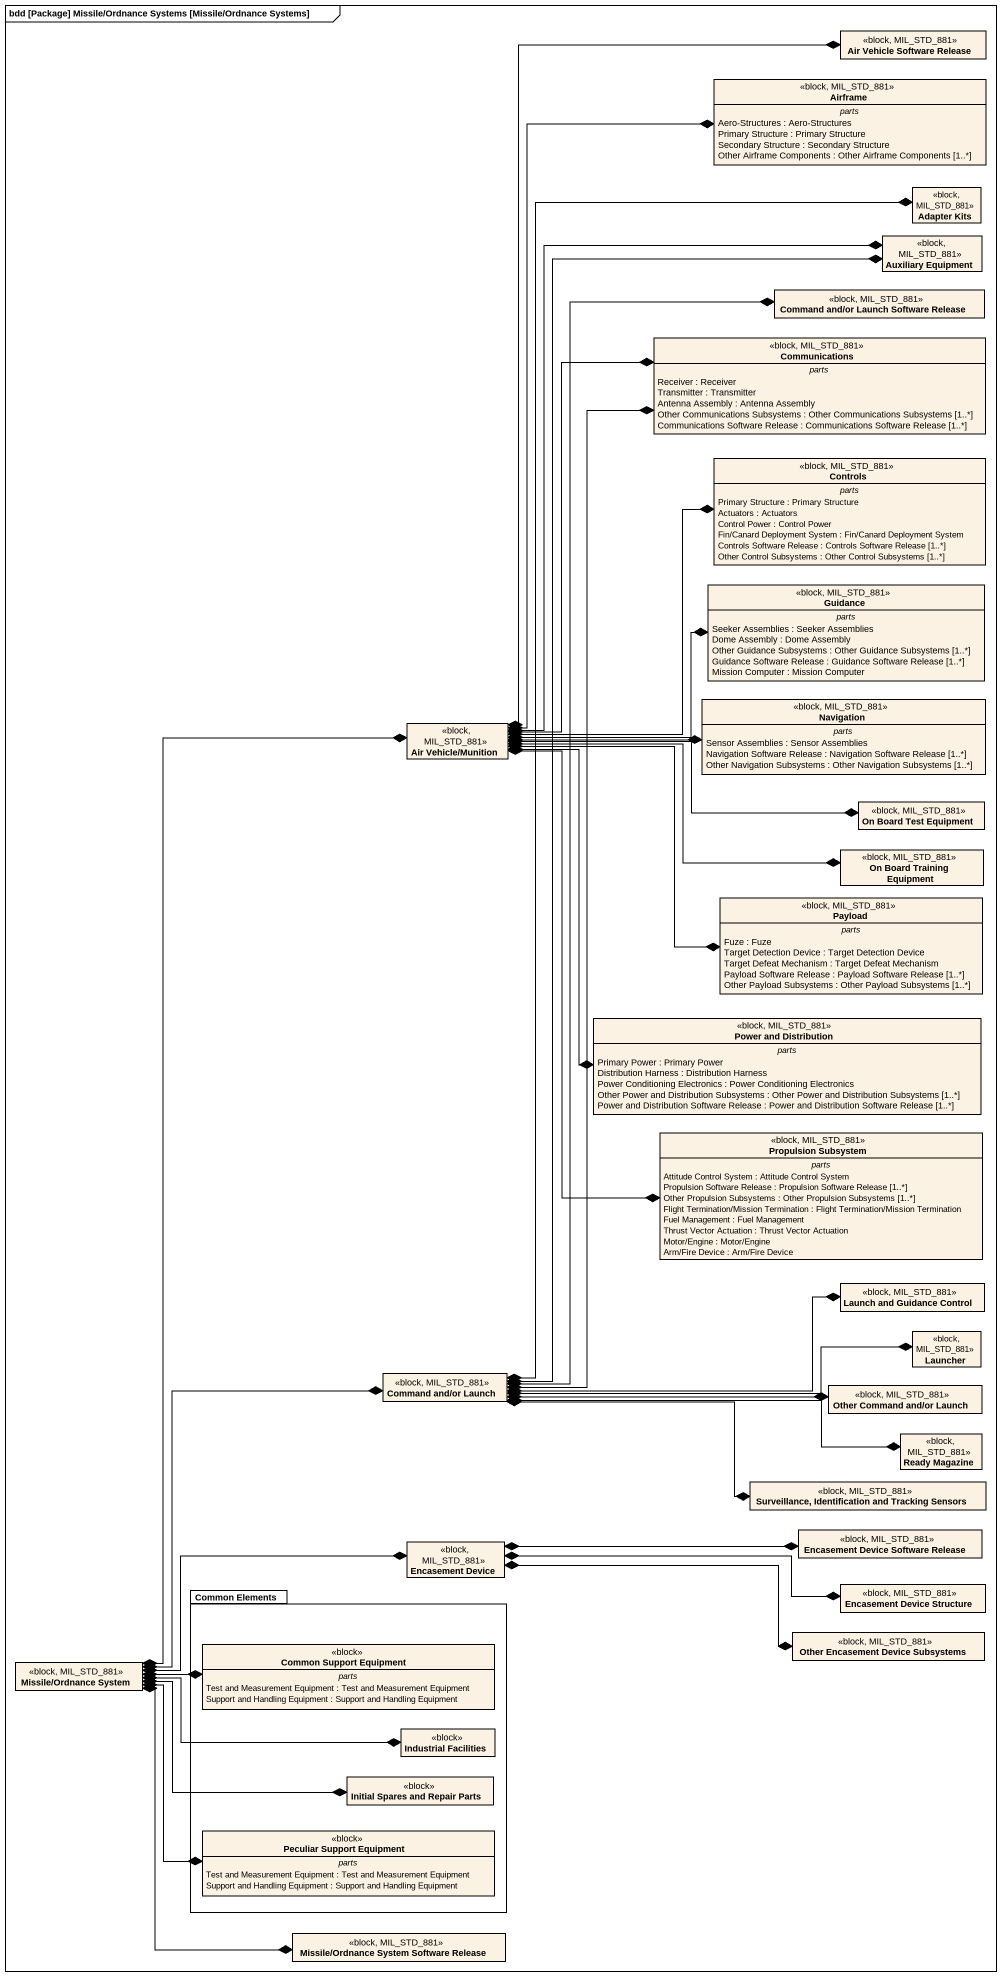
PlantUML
@startuml
mainframe bdd [Package] Missile/Ordnance Systems [Missile/Ordnance Systems]
hide circle
hide empty members
class "Air Vehicle Software Release" as Air_Vehicle_Software_Release <<block, MIL_STD_881>>
class Airframe <<block, MIL_STD_881>> {
  -- parts --
  Aero-Structures : Aero-Structures
  Primary Structure : Primary Structure
  Secondary Structure : Secondary Structure
  Other Airframe Components : Other Airframe Components [1..*]
}
class "Adapter Kits" as Adapter_Kits <<block, MIL_STD_881>>
class "Auxiliary Equipment" as Auxiliary_Equipment <<block, MIL_STD_881>>
class "Command and/or Launch Software Release" as Command_and_or_Launch <<block, MIL_STD_881>>
class Communications <<block, MIL_STD_881>> {
  -- parts --
  Receiver : Receiver
  Transmitter : Transmitter
  Antenna Assembly : Antenna Assembly
  Other Communications Subsystems : Other Communications Subsystems [1..*]
  Communications Software Release : Communications Software Release [1..*]
}
class Controls <<block, MIL_STD_881>> {
  -- parts --
  Primary Structure : Primary Structure
  Actuators : Actuators
  Control Power : Control Power
  Fin/Canard Deployment System : Fin/Canard Deployment System
  Controls Software Release : Controls Software Release [1..*]
  Other Control Subsystems : Other Control Subsystems [1..*]
}
class Guidance <<block, MIL_STD_881>> {
  -- parts --
  Seeker Assemblies : Seeker Assemblies
  Dome Assembly : Dome Assembly
  Other Guidance Subsystems : Other Guidance Subsystems [1..*]
  Guidance Software Release : Guidance Software Release [1..*]
  Mission Computer : Mission Computer
}
class "Air Vehicle/Munition" as Air_Vehicle_Munition <<block, MIL_STD_881>>
class Navigation <<block, MIL_STD_881>> {
  -- parts --
  Sensor Assemblies : Sensor Assemblies
  Navigation Software Release : Navigation Software Release [1..*]
  Other Navigation Subsystems : Other Navigation Subsystems [1..*]
}
class "On Board Test Equipment" as On_Board_Test_Equipment <<block, MIL_STD_881>>
class "On Board Training Equipment" as On_Board_Training_Equipment <<block, MIL_STD_881>>
class Payload <<block, MIL_STD_881>> {
  -- parts --
  Fuze : Fuze
  Target Detection Device : Target Detection Device
  Target Defeat Mechanism : Target Defeat Mechanism
  Payload Software Release : Payload Software Release [1..*]
  Other Payload Subsystems : Other Payload Subsystems [1..*]
}
class "Power and Distribution" as Power_and_Distribution <<block, MIL_STD_881>> {
  -- parts --
  Primary Power : Primary Power
  Distribution Harness : Distribution Harness
  Power Conditioning Electronics : Power Conditioning Electronics
  Other Power and Distribution Subsystems : Other Power and Distribution Subsystems [1..*]
  Power and Distribution Software Release : Power and Distribution Software Release [1..*]
}
class "Propulsion Subsystem" as Propulsion_Subsystem <<block, MIL_STD_881>> {
  -- parts --
  Attitude Control System : Attitude Control System
  Propulsion Software Release : Propulsion Software Release [1..*]
  Other Propulsion Subsystems : Other Propulsion Subsystems [1..*]
  Flight Termination/Mission Termination : Flight Termination/Mission Termination
  Fuel Management : Fuel Management
  Thrust Vector Actuation : Thrust Vector Actuation
  Motor/Engine : Motor/Engine
  Arm/Fire Device : Arm/Fire Device
}
class "Launch and Guidance Control" as Launch_and_Guidance_Control <<block, MIL_STD_881>>
class Launcher <<block, MIL_STD_881>>
class "Command and/or Launch" as Command_and_or_Launch_2 <<block, MIL_STD_881>>
class "Other Command and/or Launch" as Other_Command_and_or_Launch <<block, MIL_STD_881>>
class "Ready Magazine" as Ready_Magazine <<block, MIL_STD_881>>
class "Surveillance, Identification and Tracking Sensors" as Surveillance_Identification <<block, MIL_STD_881>>
class "Encasement Device" as Encasement_Device <<block, MIL_STD_881>>
class "Encasement Device Software Release" as Encasement_Device_Software <<block, MIL_STD_881>>
class "Encasement Device Structure" as Encasement_Device_Structure <<block, MIL_STD_881>>
package "Common Elements" as Common_Elements {
  class "Common Support Equipment" as Common_Support_Equipment <<block>> {
    -- parts --
    Test and Measurement Equipment : Test and Measurement Equipment
    Support and Handling Equipment : Support and Handling Equipment
  }
  class "Industrial Facilities" as Industrial_Facilities <<block>>
  class "Initial Spares and Repair Parts" as Initial_Spares_and_Repair <<block>>
  class "Peculiar Support Equipment" as Peculiar_Support_Equipment <<block>> {
    -- parts --
    Test and Measurement Equipment : Test and Measurement Equipment
    Support and Handling Equipment : Support and Handling Equipment
  }
}
class "Missile/Ordnance System" as Missile_Ordnance_System <<block, MIL_STD_881>>
class "Other Encasement Device Subsystems" as Other_Encasement_Device <<block, MIL_STD_881>>
class "Missile/Ordnance System Software Release" as Missile_Ordnance_System_2 <<block, MIL_STD_881>>
Air_Vehicle_Munition *-up-* Air_Vehicle_Software_Release
Air_Vehicle_Munition *-up-* Airframe
Air_Vehicle_Munition *-up-* Auxiliary_Equipment
Air_Vehicle_Munition *-up-* Communications
Air_Vehicle_Munition *-right-* Controls
Air_Vehicle_Munition *-right-* Guidance
Air_Vehicle_Munition *-right-* Navigation
Air_Vehicle_Munition *-right-* On_Board_Test_Equipment
Air_Vehicle_Munition *-right-* On_Board_Training_Equipment
Air_Vehicle_Munition *-right-* Payload
Air_Vehicle_Munition *--* Power_and_Distribution
Air_Vehicle_Munition *--* Propulsion_Subsystem
Command_and_or_Launch_2 *-up-* Adapter_Kits
Command_and_or_Launch_2 *-up-* Auxiliary_Equipment
Command_and_or_Launch_2 *-up-* Command_and_or_Launch
Command_and_or_Launch_2 *-up-* Communications
Command_and_or_Launch_2 *-right-* Launch_and_Guidance_Control
Command_and_or_Launch_2 *-right-* Launcher
Command_and_or_Launch_2 *-right-* Other_Command_and_or_Launch
Command_and_or_Launch_2 *-right-* Ready_Magazine
Command_and_or_Launch_2 *-right-* Surveillance_Identification
Encasement_Device *-right-* Encasement_Device_Software
Encasement_Device *-right-* Encasement_Device_Structure
Encasement_Device *-right-* Other_Encasement_Device
Missile_Ordnance_System *-up-* Air_Vehicle_Munition
Missile_Ordnance_System *-up-* Command_and_or_Launch_2
Missile_Ordnance_System *-right-* Encasement_Device
Missile_Ordnance_System *-right-* Common_Support_Equipment
Missile_Ordnance_System *-right-* Industrial_Facilities
Missile_Ordnance_System *-right-* Initial_Spares_and_Repair
Missile_Ordnance_System *--* Peculiar_Support_Equipment
Missile_Ordnance_System *--* Missile_Ordnance_System_2
@enduml
